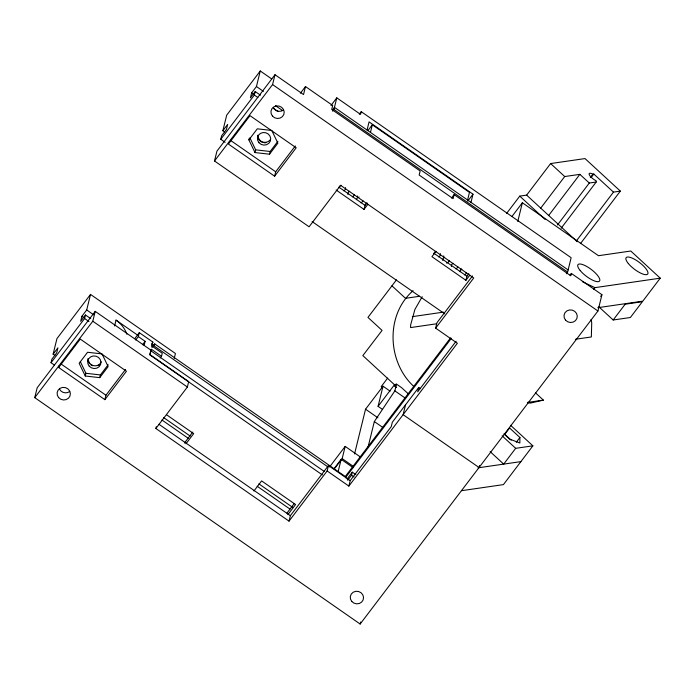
<?xml version="1.0" encoding="UTF-8"?>
<svg xmlns="http://www.w3.org/2000/svg" width="695" height="695" viewBox="0 0 695 695"><rect width="100%" height="100%" fill="white"/><g stroke="black" fill="none" stroke-linecap="round" stroke-linejoin="round"><path stroke-width="1.04" d="M511.146 440.161L504.796 434.314L509.6 427.998L519.912 437.503L519.86 443.01L509.487 439.014L503.936 433.897M151.076 350.237L95.215 311.369L37.174 387.793L34.75 397.644L360.149 624.032L597.935 311.012L601.94 294.706L571.368 273.439L570.795 275.793L454.113 194.6L451.524 198.005M54.531 365.162L51.03 362.721L51.89 359.185L56.695 352.869L57.92 347.856L53.124 354.163L54.879 355.388M53.124 354.163L56.947 338.613L90.524 294.411L175.435 353.494L174.245 358.342M58.675 367.507L80.264 339.091L126.455 371.234L104.867 399.651L58.675 367.507L59.11 365.744M90.524 294.411L86.71 309.961L81.906 316.277L80.681 321.298L85.476 314.983L90.732 318.64M51.03 362.721L84.608 318.519L85.476 314.983M34.75 397.644L92.8 321.22L95.215 311.369M114.597 325.946L116.03 320.108L138.236 335.563M104.867 399.651L105.953 395.238L125.578 369.401M135.734 340.003L138.331 336.589L139.295 332.653L152.883 342.105L151.918 346.041L162.265 353.242L161.518 356.3L160.25 357.968M144.117 345.398L145.125 341.315L138.331 336.589M348.864 486.092L350.202 480.653L328.466 465.528L327.128 470.967L348.864 486.092L457.371 343.261L435.635 328.136L473.738 277.965L340.593 185.322L309.093 226.796L214.512 160.988L216.936 151.136L274.994 74.721L303.524 94.572L305.496 86.554L332.679 105.475L331.715 109.419L420.154 170.961L419.155 175.036L453.114 198.666L454.113 194.6M225.145 142.327L220.767 139.278L221.636 135.742L226.431 129.426L227.665 124.405L222.869 130.721L224.615 131.946M222.869 130.721L226.683 115.17L260.269 70.968L271.78 78.978M327.128 470.967L289.016 521.137L155.871 428.494L156.314 426.687M260.269 70.968L256.446 86.519L251.651 92.835L250.417 97.847L255.213 91.54L260.469 95.198M220.767 139.278L254.344 95.067L255.213 91.54M155.871 428.494L187.372 387.028L188.71 381.59L149.99 354.65L151.328 349.211L161.518 356.3M214.512 160.988L272.57 84.573L274.994 74.721M274.612 176.2L296.192 147.783L250 115.648L228.412 144.065L274.612 176.2L275.689 171.787L295.314 145.959M332.636 111.174L333.939 109.463L336.788 97.839L360.566 114.38L361.235 111.669L571.142 257.715L567.615 272.049L566.303 273.778M367.064 130.043L369.062 121.886L473 194.2L470.993 202.358M370.461 132.406L372.329 124.796L469.464 192.385L467.596 199.995M357.699 197.528L357.482 196.642M336.145 190.022L364.015 209.412L365.014 205.338L366.934 202.81M289.016 521.137L290.354 515.699L328.466 465.528M338.161 471.557L341.158 459.326L353.147 467.666M334.999 468.065L342.175 458.622L345.172 446.399L360.583 457.119M354.554 453.957L365.544 409.207L383.014 386.212L390.095 391.137M367.933 447.606L374.327 421.57L394.856 390.868L396.515 384.127L401.606 387.671L408.182 393.726M382.528 409.442L378.071 406.34L383.014 386.212M396.584 387.454L394.882 386.272L395.386 384.239M405.541 404.82L403.117 414.672L479.046 467.526L479.533 465.546M443.757 256.663L443.723 255.882M360.149 624.032L360.653 621.99M420.449 388.609L418.746 387.428L417.669 391.85L456.102 341.254M435.635 328.136L436.964 322.697L472.496 275.932M461.011 268.67L461.219 269.564M435.782 251.625L431.942 256.681L465.911 280.311L466.91 276.236L468.83 273.708M517.775 221.488L522.371 202.758L598.473 255.708L630.773 251.017L660.25 278.165L642.788 301.161L597.787 307.694M85.259 376.012L79.16 363.32L87.553 352.269L102.043 353.903L108.142 366.595L99.75 377.646L85.259 376.012L85.928 373.293L80.299 361.582M99.75 377.646L100.419 374.935L108.168 364.727M248.897 139.877L257.289 128.827L271.788 130.46L277.878 143.153L269.486 154.203L254.995 152.561L248.897 139.877L249.34 138.062M254.995 152.561L255.664 149.851L250.035 138.131M269.486 154.203L270.155 151.484L277.904 141.285M347.665 480.297L351.54 475.198L352.287 472.166L355.849 474.642M422.178 296.73L414.898 309.466L410.641 324.956L410.571 327.58L436.312 323.835M300.448 93.2L305.496 86.554M134.761 338.63L139.295 332.653M142.527 344.737L145.125 341.315M330.959 105.518L336.788 97.839M151.579 343.825L152.883 342.105M152.127 347.37L154.733 343.938L345.867 476.918M332.497 109.932L334.451 107.351L568.136 269.947M359.298 114.206L361.235 111.669M367.846 130.686L372.329 124.796M184.444 443.036L192.758 432.09M185.999 443.74L193.679 433.637L166.678 414.854M364.015 209.412L367.846 204.356M396.48 279.859L367.959 317.406L382.076 330.403L362.842 355.614L395.429 385.621M467.761 201.09L473 194.2M253.936 491.009L261.615 480.905L295.575 504.535L287.904 514.639M506.629 213.408L519.764 196.12L526.645 195.121L550.622 163.56L585.016 158.573L620.348 191.108L580.733 243.259M387.654 378.097L381.173 386.629L382.737 388.062M512.024 216.388L522.371 202.758M286.983 513.092L294.02 503.832M465.911 280.311L469.751 275.255M329.526 467.005L345.172 446.399M378.071 406.34L394.334 384.934M394.882 386.272L396.515 384.127M333.965 468.795L341.158 459.326M577.25 241.756L540.727 208.118L564.714 176.539L579.865 174.358L589.299 183.02L596.18 182.038L596.128 180.735L595.511 180.448A6.255 1.937 37.2 0 1 589.256 174.688A6.255 1.937 37.2 0 1 592.896 174.167L593.817 174.037L613.468 192.115L620.348 191.108M345.285 476.509L450.603 337.866M345.415 477.76L451.394 338.257M347.118 478.968L352.287 472.166M548.711 215.424L579.865 174.358M418.746 387.428L392.328 422.213L391.242 426.626L350.202 480.653M590.298 177.59L592.896 174.167M591.219 177.46L593.817 174.037M557.494 224.945L589.299 183.02M561.134 228.247L596.18 182.038M576.45 240.844L613.468 192.115M570.065 275.159L571.368 273.439M593.608 289.355L594.903 287.652L660.25 278.165M600.636 296.426L601.94 294.706M516.316 442.237L519.912 437.503M510.573 425.288L532.883 445.834L515.681 448.327L503.693 464.121L490.149 451.646M613.172 319.995L625.17 304.21L642.362 301.708L630.374 317.502L613.172 319.995L598.829 306.79M532.883 445.834L503.423 484.615L461.645 490.679M413.065 290.719C385.291 314.835 387.28 361.973 413.742 386.394M151.762 346.892L154.733 343.938L154.221 346.041L327.849 466.849M535.48 392.84L543.377 400.112L530.667 403.039L527.514 402.848M419.667 296.261L405.506 298.32L391.945 285.827M412.335 316.651L443.393 312.142M575.356 339.282L591.349 336.953L591.723 322.662L591.045 319.509M527.383 402.431L543.377 400.112M478.038 467.839L520.885 461.619M255.664 149.851L270.155 151.484M85.928 373.293L100.419 374.935M582.306 281.631L594.903 287.652M351.54 475.198L354.085 476.97M333.939 109.463L567.615 272.049M272.57 84.573L597.935 311.012M256.446 86.519L263.457 91.401M275.376 105.562L282.387 110.444M251.651 92.835L253.397 94.051M254.344 95.067L257.854 97.508M273.63 108.489L278.009 111.539M338.882 187.155L365.014 205.338M433.819 253.206L466.91 276.236M230.384 140.268L275.689 171.787M312.142 221.583L444.739 313.845M394.856 390.868L405.402 398.2M365.544 409.207L377.932 417.825M374.327 421.57L383.127 427.686M342.175 458.622L353.303 466.371M151.562 344.833L153.343 346.075M324.27 471.462L150.737 350.723L149.738 354.798L322.376 474.92M86.71 309.961L93.721 314.844M92.8 321.22L187.372 387.028M81.906 316.277L83.661 317.493M84.608 318.519L88.986 321.568M163.577 417.547L190.23 436.095M258.861 483.85L292.664 507.367M161.935 419.988L188.588 438.536M257.159 486.239L289.945 509.053M158.981 424.298L290.354 515.699M60.647 363.711L105.953 395.238M550.622 163.56L564.714 176.539M526.645 195.121L540.727 208.118M519.764 196.12L545.089 219.446M502.137 435.861L515.681 448.327M357.421 195.99L357.447 196.772M116.03 320.108A29.199 27.505 13.8 0 1 126.864 334.252M99.507 364.788A7.089 6.681 13.8 0 1 97.952 365.683M92.548 365.744A7.089 6.681 13.8 0 1 90.915 364.892M89.559 363.667A7.089 6.681 13.8 0 1 87.952 358.724M265.924 142.71A7.089 6.681 13.8 0 1 264.083 142.736M262.284 142.301A7.089 6.681 13.8 0 1 258.305 138.713M257.758 137.028A7.089 6.681 13.8 0 1 257.689 135.282M69.735 391.493A6.672 6.29 13.8 0 1 59.44 389.018M101.227 361.869A6.672 6.29 13.8 0 1 88.361 358.776M283.569 110.001A6.672 6.29 13.8 0 1 273.274 107.525M270.164 139.86A6.672 6.29 13.8 0 1 258.106 135.325M449.092 260.443A3.18 2.997 13.8 0 1 446.468 263.058M442.811 260.512A3.18 2.997 13.8 0 1 444.609 257.324M440.43 253.649A3.18 2.997 13.8 0 1 438.632 256.846M434.149 253.727A3.18 2.997 13.8 0 1 434.332 252.963M434.714 252.276A3.18 2.997 13.8 0 1 435.982 251.321M345.528 187.624A3.18 2.997 13.8 0 1 343.738 190.812M339.247 187.693A3.18 2.997 13.8 0 1 341.08 185.287M466.345 272.44A3.18 2.997 13.8 0 1 464.512 274.846M460.029 271.728A3.18 2.997 13.8 0 1 461.862 269.321M457.718 266.446A3.18 2.997 13.8 0 1 455.885 268.843M451.437 266.515A3.18 2.997 13.8 0 1 453.236 263.318M365.136 205.703A3.18 2.997 13.8 0 1 366.96 203.296M362.816 200.412A3.18 2.997 13.8 0 1 360.992 202.818M356.509 199.7A3.18 2.997 13.8 0 1 359.124 197.085M354.189 194.409A3.18 2.997 13.8 0 1 352.365 196.815M347.908 194.478A3.18 2.997 13.8 0 1 349.707 191.29M351.783 601.453A6.672 6.29 13.8 0 0 363.137 599.898A6.672 6.29 13.8 0 0 355.77 591.306A6.672 6.29 13.8 0 0 351.783 601.453M58.615 397.575A6.672 6.29 13.8 0 0 69.969 396.02A6.672 6.29 13.8 0 0 62.593 387.428A6.672 6.29 13.8 0 0 58.615 397.575M89.203 366.143A6.672 6.29 13.8 0 0 100.558 364.588A6.672 6.29 13.8 0 0 93.191 355.996A6.672 6.29 13.8 0 0 89.203 366.143M565.513 320.1A6.672 6.29 13.8 0 0 576.867 318.545A6.672 6.29 13.8 0 0 569.5 309.953A6.672 6.29 13.8 0 0 565.513 320.1M272.449 116.082A6.672 6.29 13.8 0 0 283.803 114.527A6.672 6.29 13.8 0 0 276.428 105.935A6.672 6.29 13.8 0 0 272.449 116.082M258.948 142.701A6.672 6.29 13.8 0 0 270.303 141.146A6.672 6.29 13.8 0 0 262.927 132.554A6.672 6.29 13.8 0 0 258.948 142.701M580.186 270.52A13.561 4.213 37.2 0 0 599.142 281.397A13.561 4.213 37.2 0 0 586.945 266.576A13.561 4.213 37.2 0 0 580.186 270.52M628.341 263.535A13.561 4.213 37.2 0 0 647.297 274.403A13.561 4.213 37.2 0 0 635.1 259.591A13.561 4.213 37.2 0 0 628.341 263.535"/></g></svg>
